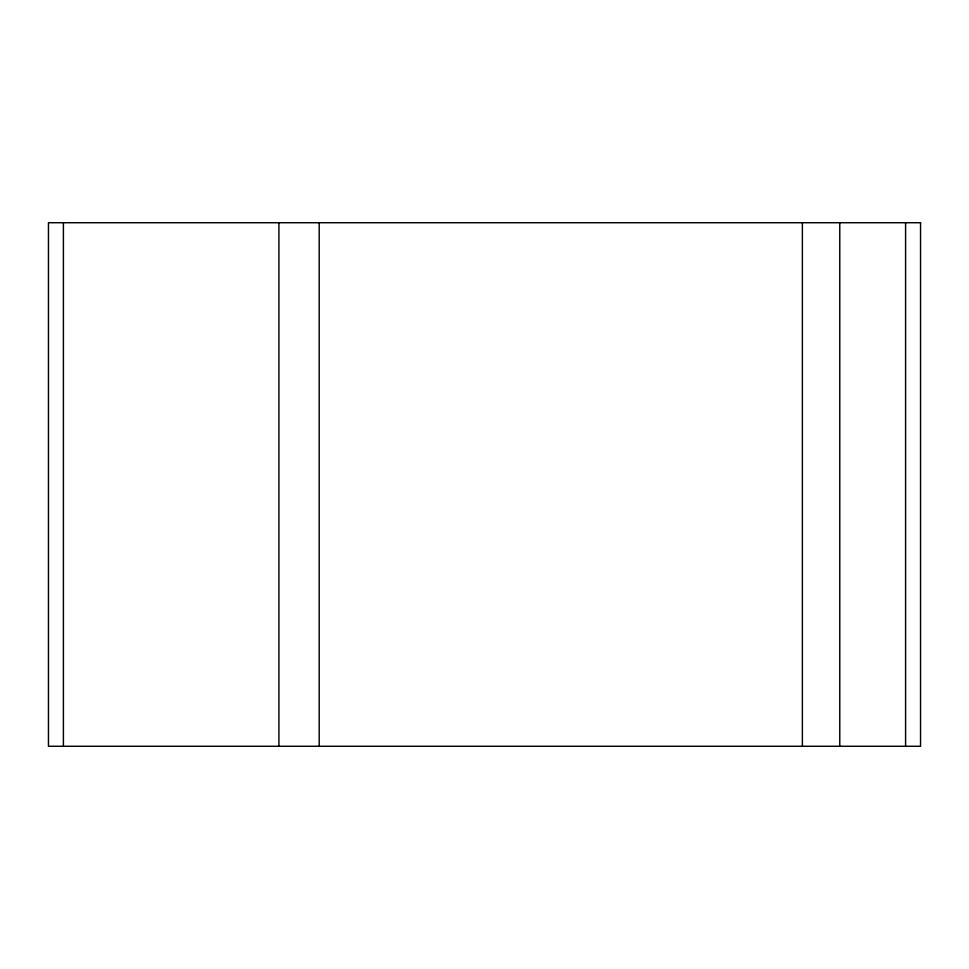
<?xml version="1.0" encoding="UTF-8"?>
<svg xmlns="http://www.w3.org/2000/svg" width="969" height="969" viewBox="0 0 969 969"><rect width="100%" height="100%" fill="white"/><g stroke="black" fill="none" stroke-linecap="round" stroke-linejoin="round"><path stroke-width="1.45" d="M905.591 222.725L905.591 746.275M839.772 222.725L839.772 746.275M802.38 222.725L802.38 746.275M319.201 222.725L319.201 746.275M278.915 222.725L278.915 746.275M63.409 222.725L63.409 746.275M920.55 222.725L48.45 222.725L48.45 746.275L920.55 746.275L920.55 222.725"/></g></svg>
